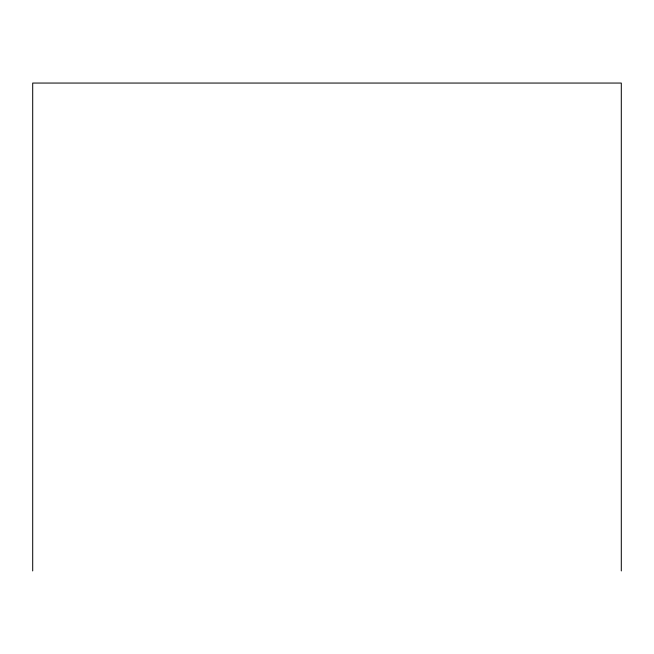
<?xml version="1.0" encoding="UTF-8"?>
<svg xmlns="http://www.w3.org/2000/svg" width="654" height="654" viewBox="0 0 654 654"><rect width="100%" height="100%" fill="white"/><g stroke="black" fill="none" stroke-linecap="round" stroke-linejoin="round"><path stroke-width="0.98" d="M621.3 570.942L621.3 83.058L32.7 83.058L32.7 570.942"/></g></svg>
